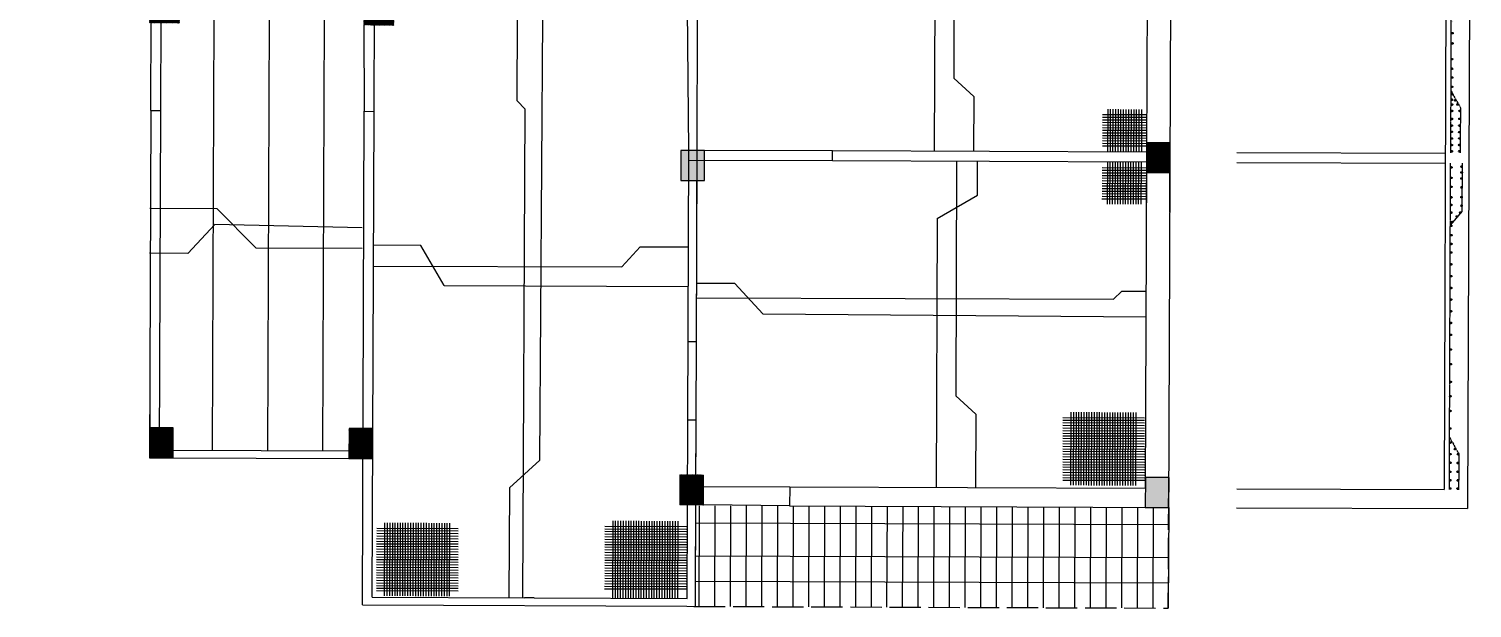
# Model space of a CAD drawing. Header units: feet. Extents: x -818749 to 7402802, y -779513 to 6609444.
# Drawn here: x -816682 to -816129, y -779504 to -779282 of the extents above; entities that cross this region are included whole.
import ezdxf

# ---------------------------------------------------------------- set-up
doc = ezdxf.new("R2010")
doc.units = ezdxf.units.FT
doc.header["$MEASUREMENT"] = 0
doc.linetypes.add('ACAD_ISO02W100', pattern=[15, 12, -3])
doc.linetypes.add('CENTER2', pattern=[1.125, 0.75, -0.125, 0.125, -0.125])
doc.layers.add('GRID', color=7, linetype='CENTER2', plot=False)

msp = doc.modelspace()

# ---------------------------------------------------------------- hatches: boundary and pattern name
at = {"layer": 'GRID', "linetype": 'ByBlock'}
h = msp.add_hatch(dxfattribs=at)
h.set_pattern_fill('ANSI31', color=1, angle=-0.2106085)
h.set_pattern_definition([(44.7893915, (-821153.83319, -783334.82262), (-0.0880628523, 0.0887126487), [])])
h.paths.add_polyline_path([(-816424.66331, -778978.67273), (-816433.66752, -778978.62845), (-816433.70036, -778987.56463), (-816433.70975, -778990.11796), (-816424.70985, -778990.16221), (-816424.70043, -778987.59771)])
h.paths.add_polyline_path([(-816243.34878, -778979.32066), (-816252.37298, -778979.27629), (-816252.4059, -778988.23103), (-816252.38159, -778988.23112), (-816252.39091, -778990.76592), (-816243.39101, -778990.81017)])
h.paths.add_polyline_path([(-816243.73078, -779080.47755), (-816252.72051, -779080.43335), (-816252.73447, -779084.23047), (-816252.76274, -779091.92286), (-816243.77302, -779091.96706)])
h.paths.add_polyline_path([(-816417.41437, -779080.70631), (-816428.91587, -779080.66301), (-816428.92563, -779083.56667), (-816420.10505, -779083.61525), (-816417.42408, -779083.6251)])
h.paths.add_polyline_path([(-816417.4241, -779083.63001), (-816420.10505, -779083.61525), (-816428.89328, -779083.58294), (-816428.90733, -779087.40682), (-816420.11916, -779087.45522), (-816417.43687, -779087.46508)])
h.paths.add_polyline_path([(-816417.43688, -779087.47), (-816420.11916, -779087.45522), (-816428.93859, -779087.4228), (-816428.94611, -779089.66078), (-816417.44432, -779089.7047)])
h.paths.add_polyline_path([(-816672.55512, -779034.66645), (-816681.55501, -779034.6222), (-816681.59725, -779046.11171), (-816672.59735, -779046.15596)])
h.paths.add_polyline_path([(-816673.1617, -779199.68585), (-816673.15061, -779196.66979), (-816682.1224, -779196.62568), (-816682.16463, -779208.11519), (-816673.19285, -779208.1593)])
h.paths.add_polyline_path([(-816624.36088, -779270.96867), (-816635.72972, -779270.95317), (-816635.79038, -779273.66372), (-816635.28685, -779273.66557), (-816635.28679, -779273.64946), (-816626.49635, -779273.69788), (-816624.3857, -779273.70564)])
h.paths.add_polyline_path([(-816624.38574, -779273.7095), (-816626.49635, -779273.69788), (-816635.79038, -779273.66372), (-816635.87632, -779277.50343), (-816624.42053, -779277.54554)])
h.paths.add_polyline_path([(-816624.42057, -779277.54936), (-816626.51047, -779277.53785), (-816635.87632, -779277.50343), (-816635.93011, -779279.90643), (-816624.44234, -779279.95013)])
h.paths.add_polyline_path([(-816542.21697, -779274.00768), (-816553.66973, -779273.96558), (-816553.68379, -779277.78945), (-816544.89335, -779277.83786), (-816542.24515, -779277.8476)])
h.paths.add_polyline_path([(-816417.5685, -779192.20446), (-816425.45242, -779192.17487), (-816425.46437, -779195.42723), (-816420.51388, -779195.4545), (-816417.58058, -779195.46528)])
h.paths.add_polyline_path([(-816417.5806, -779195.47066), (-816420.51388, -779195.4545), (-816425.4644, -779195.4363), (-816425.46437, -779195.42723), (-816429.30432, -779195.40608), (-816429.31849, -779199.26216), (-816425.47855, -779199.28331), (-816425.47852, -779199.27628), (-816417.5948, -779199.30526)])
h.paths.add_polyline_path([(-816417.59488, -779199.32674), (-816425.47855, -779199.28331), (-816425.48918, -779202.1753), (-816417.60554, -779202.2042)])
h.paths.add_polyline_path([(-816425.47855, -779199.28331), (-816429.31849, -779199.26216), (-816429.32915, -779202.16122), (-816425.48918, -779202.1753)])
h.paths.add_polyline_path([(-816425.45242, -779192.17487), (-816429.29219, -779192.16046), (-816429.3044, -779195.40608), (-816425.46437, -779195.42723)])
h.paths.add_polyline_path([(-816244.14479, -779195.87369), (-816244.13417, -779192.98617), (-816253.13407, -779192.94192), (-816253.14557, -779196.06972), (-816253.17631, -779204.43143), (-816244.17641, -779204.47568)])
h.paths.add_polyline_path([(-816244.63606, -779329.52354), (-816244.62262, -779325.86817), (-816253.57874, -779325.82414), (-816253.62097, -779337.31365), (-816244.66486, -779337.35768)])
h.paths.add_polyline_path([(-816426.41197, -779453.21861), (-816429.51868, -779453.191), (-816429.56094, -779464.68799), (-816426.45418, -779464.70326), (-816426.43959, -779460.73185)])
h.paths.add_polyline_path([(-816429.51868, -779453.191), (-816432.56813, -779453.16389), (-816432.55527, -779464.67327), (-816429.56094, -779464.68799)])
h.paths.add_polyline_path([(-816423.43847, -779453.24504), (-816426.41197, -779453.21861), (-816426.43959, -779460.73185), (-816426.45418, -779464.70326), (-816423.48064, -779464.71788)])
h.paths.add_polyline_path([(-816550.31465, -779435.47053), (-816554.01655, -779435.45233), (-816554.05799, -779446.94184), (-816550.35688, -779446.96004)])
h.paths.add_polyline_path([(-816554.01655, -779435.45233), (-816559.38927, -779435.42591), (-816559.42059, -779443.94657), (-816554.04726, -779443.96635)])
h.paths.add_polyline_path([(-816554.04726, -779443.96635), (-816559.42059, -779443.94657), (-816559.4315, -779446.91542), (-816554.05799, -779446.94184)])
h.paths.add_polyline_path([(-816626.81288, -779435.18477), (-816632.02831, -779435.15913), (-816632.0597, -779443.67909), (-816626.84418, -779443.6983)], flags=17)
h.paths.add_polyline_path([(-816626.84418, -779443.6983), (-816632.0597, -779443.67909), (-816632.02831, -779435.15913), (-816635.86799, -779435.14025), (-816635.91032, -779446.62976), (-816626.85512, -779446.67428)])
h.paths.add_polyline_path([(-816542.24519, -779277.85245), (-816544.89335, -779277.83786), (-816549.60807, -779277.82053), (-816553.44805, -779277.80642), (-816553.70365, -779277.80548), (-816553.71431, -779280.70392), (-816542.267, -779280.82286)])
at = {"layer": 'GRID', "linetype": 'Continuous', "true_color": 0xf1eb1f}
h = msp.add_hatch(color=2, dxfattribs=at)
h.dxf.hatch_style = 1
edge = h.paths.add_edge_path()
edge.add_arc((-816136.5076, -779311.25028), 0.30354, -90, 270)
edge = h.paths.add_edge_path()
edge.add_line((-816131.58557, -779089.44459), (-816131.58508, -779089.29353))
edge.add_arc((-816131.87932, -779089.36811), 0.30354, 14.2230046, 90)
edge.add_arc((-816131.87932, -779089.36811), 0.30354, 90, 270)
edge.add_arc((-816131.87932, -779089.36811), 0.30354, 270, 345.4064252)
edge = h.paths.add_edge_path()
edge.add_arc((-816131.88881, -779091.95112), 0.30354, -90, -13.7004154)
edge.add_line((-816131.59391, -779092.02301), (-816131.59345, -779091.88114))
edge.add_arc((-816131.88881, -779091.95112), 0.30354, 13.3298452, 90)
edge.add_arc((-816131.88881, -779091.95112), 0.30354, 90, 270)
edge = h.paths.add_edge_path()
edge.add_arc((-816131.89801, -779094.452), 0.30354, -90, -12.7766262)
edge.add_line((-816131.60198, -779094.51913), (-816131.60155, -779094.38679))
edge.add_arc((-816131.89801, -779094.452), 0.30354, 12.406056, 90)
edge.add_arc((-816131.89801, -779094.452), 0.30354, 90, 270)
edge = h.paths.add_edge_path()
edge.add_arc((-816131.90683, -779096.85197), 0.30354, 11.4519777, 90)
edge.add_arc((-816131.90683, -779096.85197), 0.30354, 90, 270)
edge.add_arc((-816131.90683, -779096.85197), 0.30354, -90, -11.822548)
edge.add_line((-816131.60973, -779096.91416), (-816131.60933, -779096.79171))
edge = h.paths.add_edge_path()
edge.add_arc((-816131.91662, -779099.5153), 0.30354, 90, 270)
edge.add_arc((-816131.91662, -779099.5153), 0.30354, -90, -10.6640811)
edge.add_line((-816131.61832, -779099.57147), (-816131.61796, -779099.46106))
edge.add_arc((-816131.91662, -779099.5153), 0.30354, 10.2935109, 90)
edge = h.paths.add_edge_path()
edge.add_arc((-816131.9255, -779101.93268), 0.30354, -90, -9.4900872)
edge.add_line((-816131.62612, -779101.98272), (-816131.6258, -779101.88457))
edge.add_arc((-816131.9255, -779101.93268), 0.30354, 9.119517, 90)
edge.add_arc((-816131.9255, -779101.93268), 0.30354, 90, 270)
edge = h.paths.add_edge_path()
edge.add_arc((-816131.93469, -779104.43253), 0.30354, -90, -8.0966629)
edge.add_line((-816131.63418, -779104.47528), (-816131.63391, -779104.39172))
edge.add_arc((-816131.93469, -779104.43253), 0.30354, 7.7260927, 90)
edge.add_arc((-816131.93469, -779104.43253), 0.30354, 90, 270)
edge = h.paths.add_edge_path()
edge.add_arc((-816133.24399, -779106.40371), 0.30354, -90, 270)
edge = h.paths.add_edge_path()
edge.add_arc((-816134.62768, -779108.03259), 0.30354, -90, 270)
edge = h.paths.add_edge_path()
edge.add_arc((-816135.76582, -779110.61627), 0.30354, -90, 270)
edge = h.paths.add_edge_path()
edge.add_arc((-816135.75938, -779107.21997), 0.30354, -90, 270)
edge = h.paths.add_edge_path()
edge.add_arc((-816135.69106, -779102.15919), 0.30354, -90, 270)
edge = h.paths.add_edge_path()
edge.add_arc((-816135.67044, -779099.4108), 0.30354, -90, 270)
edge = h.paths.add_edge_path()
edge.add_arc((-816135.62876, -779096.99244), 0.30354, -90, 270)
edge = h.paths.add_edge_path()
edge.add_arc((-816135.67044, -779094.45157), 0.30354, -90, 270)
edge = h.paths.add_edge_path()
edge.add_arc((-816135.69106, -779091.86875), 0.30354, -90, 270)
edge = h.paths.add_edge_path()
edge.add_arc((-816135.64938, -779089.49233), 0.30354, -90, 270)
edge = h.paths.add_edge_path()
edge.add_arc((-816135.72801, -779114.81722), 0.30354, -90, 270)
edge = h.paths.add_edge_path()
edge.add_arc((-816135.8423, -779122.19923), 0.30354, -90, 90)
edge.add_arc((-816135.8423, -779122.19923), 0.30354, 90, 158.1838408)
edge.add_line((-816136.1241, -779122.08642), (-816136.12492, -779122.30996))
edge.add_arc((-816135.8423, -779122.19923), 0.30354, 201.3949422, 270)
edge = h.paths.add_edge_path()
edge.add_arc((-816135.74906, -779127.26112), 0.30354, -90, 270)
edge = h.paths.add_edge_path()
edge.add_arc((-816135.80879, -779132.28327), 0.30354, -90, 270)
edge = h.paths.add_edge_path()
edge.add_arc((-816135.77914, -779137.18731), 0.30354, -90, 270)
edge = h.paths.add_edge_path()
edge.add_arc((-816135.88011, -779142.27017), 0.30354, -90, 270)
edge = h.paths.add_edge_path()
edge.add_arc((-816135.86207, -779147.26583), 0.30354, -90, 270)
edge = h.paths.add_edge_path()
edge.add_arc((-816135.9162, -779152.20631), 0.30354, -90, 270)
edge = h.paths.add_edge_path()
edge.add_arc((-816135.86464, -779157.22294), 0.30354, -90, 270)
edge = h.paths.add_edge_path()
edge.add_arc((-816135.95444, -779162.20646), 0.30354, -90, 270)
edge = h.paths.add_edge_path()
edge.add_arc((-816135.91835, -779167.27828), 0.30354, -90, 270)
edge = h.paths.add_edge_path()
edge.add_arc((-816135.88269, -779171.86665), 0.30354, -90, 270)
edge = h.paths.add_edge_path()
edge.add_arc((-816135.90328, -779176.95501), 0.30354, -90, 270)
edge = h.paths.add_edge_path()
edge.add_arc((-816135.96257, -779179.98706), 0.30354, -90, 270)
edge = h.paths.add_edge_path()
edge.add_arc((-816134.39301, -779182.252), 0.30354, -90, 270)
edge = h.paths.add_edge_path()
edge.add_arc((-816136.00296, -779182.18025), 0.30354, -90, 270)
edge = h.paths.add_edge_path()
edge.add_arc((-816136.00296, -779184.45512), 0.30354, -90, 270)
edge = h.paths.add_edge_path()
edge.add_arc((-816132.80111, -779184.45843), 0.30354, -90, 270)
edge = h.paths.add_edge_path()
edge.add_arc((-816132.28638, -779186.89556), 0.30354, -90, 270)
edge = h.paths.add_edge_path()
edge.add_arc((-816136.01327, -779186.88231), 0.30354, -90, 270)
edge = h.paths.add_edge_path()
edge.add_arc((-816132.28423, -779189.4563), 0.30354, -90, 270)
edge = h.paths.add_edge_path()
edge.add_arc((-816136.0339, -779189.44306), 0.30354, -90, 270)
edge = h.paths.add_edge_path()
edge.add_arc((-816132.30356, -779195.44204), 0.33399, -90, 270)
edge = h.paths.add_edge_path()
edge.add_arc((-816132.30356, -779191.90888), 0.30354, -90, 270)
edge = h.paths.add_edge_path()
edge.add_arc((-816136.02359, -779191.93206), 0.30354, -90, 270)
edge = h.paths.add_edge_path()
edge.add_arc((-816136.1035, -779195.72682), 0.30354, 90, 163.45363)
edge.add_line((-816136.39447, -779195.64037), (-816136.3951, -779195.81112))
edge.add_arc((-816136.1035, -779195.72682), 0.30354, 196.125153, 270)
edge.add_arc((-816136.1035, -779195.72682), 0.30354, -90, 90)
h = msp.add_hatch(color=2, dxfattribs=at)
h.dxf.hatch_style = 1
h.paths.add_polyline_path([(-816136.51267, -779304.72314, 1), (-816136.51267, -779304.11606, 1)])
h.paths.add_polyline_path([(-816136.52892, -779306.9613, 1), (-816136.52892, -779307.56838, 1)])
h.paths.add_polyline_path([(-816135.26532, -779309.90323, 1), (-816135.26532, -779309.29615, 1)])
h.paths.add_polyline_path([(-816136.54313, -779309.08864, 1), (-816136.54313, -779309.69572, 1)])
h.paths.add_polyline_path([(-816134.42747, -779310.88558, 1), (-816134.42747, -779311.49266, 1)])
h.paths.add_polyline_path([(-816133.56729, -779313.35471, 1), (-816133.56729, -779313.96179, 1)])
h.paths.add_polyline_path([(-816133.61928, -779316.39891, 1), (-816133.61928, -779317.00599, 1)])
h.paths.add_polyline_path([(-816133.62572, -779319.00491, 1), (-816133.62572, -779319.61199, 1)])
h.paths.add_polyline_path([(-816133.64721, -779321.49943, 1), (-816133.64721, -779322.10651, 1)])
h.paths.add_polyline_path([(-816133.64721, -779324.54805, 1), (-816133.64721, -779323.94096, 1)])
h.paths.add_polyline_path([(-816133.66869, -779326.42445, 1), (-816133.66869, -779327.03153, 1)])
h.paths.add_polyline_path([(-816133.68244, -779329.43443, 1), (-816133.68244, -779328.82735, 1)])
h.paths.add_polyline_path([(-816136.60033, -779328.87251, 1), (-816136.60033, -779329.47959, 1)])
h.paths.add_polyline_path([(-816136.5999, -779327.07448, 1), (-816136.5999, -779326.46739, 1)])
h.paths.add_polyline_path([(-816136.58744, -779324.55898, 1), (-816136.58744, -779323.9519, 1)])
h.paths.add_polyline_path([(-816136.59259, -779321.97948, 1), (-816136.59259, -779321.37239, 1)])
h.paths.add_polyline_path([(-816136.58529, -779319.58319, 1), (-816136.58529, -779318.97611, 1)])
h.paths.add_polyline_path([(-816136.54275, -779317.0368, 1), (-816136.54275, -779316.42971, 1)])
h.paths.add_polyline_path([(-816136.51396, -779313.98267, 1), (-816136.51396, -779313.37558, 1)])
h.paths.add_polyline_path([(-816136.45755, -779300.55769, 1), (-816136.45755, -779301.16477, 1)])
h.paths.add_polyline_path([(-816136.48333, -779297.79717, 1), (-816136.48333, -779297.19009, 1)])
h.paths.add_polyline_path([(-816136.50911, -779294.10573, 1), (-816136.50911, -779293.52602, 1)])
h.paths.add_polyline_path([(-816136.32508, -779288.10056, 1), (-816136.32508, -779287.49348, 1)])
h.paths.add_polyline_path([(-816136.32508, -779283.56295, 1), (-816136.32508, -779284.17004, 1)])
h.paths.add_polyline_path([(-816136.32508, -779279.68873, 1), (-816136.32508, -779279.08165, 1)])
h.paths.add_polyline_path([(-816136.32508, -779272.97229, 1), (-816136.32508, -779272.36521, 1)])
h.paths.add_polyline_path([(-816136.32508, -779266.83754, 1), (-816136.32508, -779266.23046, 1)])
h.paths.add_polyline_path([(-816132.17759, -779201.37028, 0.385075563), (-816131.87558, -779201.09719), (-816131.87531, -779201.03905, 0.38771065), (-816132.17759, -779200.76319, 1)])
h.paths.add_polyline_path([(-816136.14316, -779200.76319, 1), (-816136.14316, -779201.37028, 1)])
h.paths.add_polyline_path([(-816136.13597, -779203.49872, 1), (-816136.13597, -779204.1058, 1)])
h.paths.add_polyline_path([(-816132.19168, -779204.13957, 1), (-816132.19168, -779203.53248, 1)])
h.paths.add_polyline_path([(-816132.20557, -779207.16794, 1), (-816132.20557, -779206.56086, 1)])
h.paths.add_polyline_path([(-816132.21729, -779209.72421, 1), (-816132.21729, -779209.11713, 1)])
h.paths.add_polyline_path([(-816132.24033, -779214.74978, 1), (-816132.24033, -779214.14269, 1)])
h.paths.add_polyline_path([(-816132.22928, -779211.73217, 1), (-816132.22928, -779212.33925, 1)])
h.paths.add_polyline_path([(-816136.14729, -779206.57939, 1), (-816136.14729, -779207.18647, 1)])
h.paths.add_polyline_path([(-816136.14316, -779209.03625, 1), (-816136.14316, -779209.64334, 1)])
h.paths.add_polyline_path([(-816136.14316, -779212.07604, 1), (-816136.14316, -779211.46896, 1)])
h.paths.add_polyline_path([(-816136.14316, -779214.69308, 1), (-816136.14316, -779214.086, 1)])
h.paths.add_polyline_path([(-816136.14316, -779216.65778, 1), (-816136.14316, -779217.26486, 1)])
h.paths.add_polyline_path([(-816136.14316, -779220.71193, 1), (-816136.14316, -779221.31901, 1)])
h.paths.add_polyline_path([(-816136.17296, -779224.18411, 1), (-816136.17296, -779224.79119, 1)])
h.paths.add_polyline_path([(-816136.30167, -779227.35633, 1), (-816136.30167, -779227.8642, 1)])
h.paths.add_polyline_path([(-816134.98379, -779226.49089, 0.202837084), (-816134.76594, -779226.39872), (-816134.73997, -779226.36815, 0.61615812), (-816134.98379, -779225.88381, 1)])
h.paths.add_polyline_path([(-816133.42127, -779224.69009, 0.189432743), (-816133.261, -779224.62711), (-816133.22519, -779224.58495, 0.598489631), (-816133.42127, -779224.21928, 1)])
h.paths.add_polyline_path([(-816132.27907, -779222.59076, 1), (-816132.27907, -779223.19784, 1)])
h.paths.add_polyline_path([(-816132.2699, -779221.19766, 1), (-816132.2699, -779220.59058, 1)])
h.paths.add_polyline_path([(-816132.25165, -779217.21685, 1), (-816132.25165, -779216.60977, 1)])
h.paths.add_polyline_path([(-816136.30404, -779228.78623, 1), (-816136.30404, -779229.2999, 1)])
h.paths.add_polyline_path([(-816136.29173, -779234.09657, 0.324359462), (-816136.58022, -779234.30573), (-816136.58091, -779234.49237, 0.326391946), (-816136.29173, -779234.70365, 1)])
h.paths.add_polyline_path([(-816136.30858, -779240.38239, 0.345477687), (-816136.60341, -779240.61371), (-816136.60393, -779240.75598, 0.347536265), (-816136.30858, -779240.98947, 1)])
h.paths.add_polyline_path([(-816136.30858, -779246.2975, 1), (-816136.30858, -779245.69041, 1)])
h.paths.add_polyline_path([(-816136.3236, -779249.76062, 1), (-816136.3236, -779249.15354, 1)])
h.paths.add_polyline_path([(-816136.34279, -779252.99694, 1), (-816136.34279, -779253.60402, 1)])
h.paths.add_polyline_path([(-816136.32508, -779259.6829, 1), (-816136.32508, -779260.28998, 1)])
at = {"layer": 'GRID', "linetype": 'ByBlock'}
h = msp.add_hatch(color=1, dxfattribs=at)
h.dxf.hatch_style = 1
h.paths.add_polyline_path([(-816245.09439, -779454.20986), (-816254.06885, -779454.16574), (-816254.11094, -779465.61693), (-816245.13644, -779465.64992), (-816245.11008, -779458.47813)])
h.paths.add_polyline_path([(-816425.95476, -779328.83699), (-816429.06152, -779328.82172), (-816429.10375, -779340.31123), (-816425.997, -779340.3265)])
h.paths.add_polyline_path([(-816429.06152, -779328.82172), (-816432.11379, -779328.80671), (-816432.15603, -779340.29622), (-816429.10375, -779340.31123)])
h = msp.add_hatch(color=1, dxfattribs=at)
h.dxf.hatch_style = 1
h.paths.add_polyline_path([(-816423.05317, -779332.6588), (-816425.96877, -779332.64808), (-816425.997, -779340.3265), (-816423.0814, -779340.34084)])
h.paths.add_polyline_path([(-816423.03917, -779328.85133), (-816425.95476, -779328.83699), (-816425.96877, -779332.64808), (-816423.05317, -779332.6588)])
at = {"layer": 'GRID', "linetype": 'Continuous', "true_color": 0xf1eb1f}
h = msp.add_hatch(color=2, dxfattribs=at)
h.dxf.hatch_style = 1
h.paths.add_polyline_path([(-816134.33927, -779458.74694, 1), (-816134.33927, -779458.13986, 1)])
h.paths.add_polyline_path([(-816137.18743, -779458.1106, 1), (-816137.18743, -779458.71768, 1)])
h.paths.add_polyline_path([(-816137.17579, -779455.55109, 1), (-816137.17579, -779454.94401, 1)])
h.paths.add_polyline_path([(-816134.27715, -779454.98232, 1), (-816134.27715, -779455.5894, 1)])
h.paths.add_polyline_path([(-816134.31321, -779451.6879, 1), (-816134.31321, -779452.29498, 1)])
h.paths.add_polyline_path([(-816134.27107, -779448.3356, 1), (-816134.27107, -779448.94269, 1)])
h.paths.add_polyline_path([(-816134.21893, -779444.96633, 1), (-816134.21893, -779445.57341, 1)])
h.paths.add_polyline_path([(-816137.139, -779444.9368, 1), (-816137.139, -779445.54388, 1)])
h.paths.add_polyline_path([(-816137.15117, -779448.24842, 1), (-816137.15117, -779448.8555, 1)])
h.paths.add_polyline_path([(-816137.16397, -779451.72919, 1), (-816137.16397, -779452.33627, 1)])
h.paths.add_polyline_path([(-816137.12274, -779440.51315, 1), (-816137.12274, -779441.12023, 1)])
h.paths.add_polyline_path([(-816135.2921, -779443.60069, 1), (-816135.2921, -779442.99361, 1)])
h.paths.add_polyline_path([(-816132.80112, -779334.74112, 1), (-816132.80112, -779335.34821, 1)])
h.paths.add_polyline_path([(-816132.80928, -779336.95916, 1), (-816132.80928, -779337.56624, 1)])
h.paths.add_polyline_path([(-816132.81777, -779339.87753, 1), (-816132.81777, -779339.27045, 1)])
h.paths.add_polyline_path([(-816132.8303, -779343.28596, 1), (-816132.8303, -779342.67888, 1)])
h.paths.add_polyline_path([(-816132.84407, -779346.42418, 1), (-816132.84407, -779347.03126, 1)])
h.paths.add_polyline_path([(-816132.85607, -779349.69006, 1), (-816132.85607, -779350.29714, 1)])
h.paths.add_polyline_path([(-816133.15892, -779352.92064), (-816133.01912, -779352.75606, 0.517857482), (-816133.30523, -779352.35115, 1), (-816133.30523, -779352.95823, 0.126404376)])
h.paths.add_polyline_path([(-816134.6035, -779353.82508, 1), (-816134.6035, -779354.43216, 1)])
h.paths.add_polyline_path([(-816136.43677, -779355.96442, 1), (-816136.43677, -779356.5715, 1)])
h.paths.add_polyline_path([(-816136.78583, -779357.42458, 1), (-816136.78583, -779358.03166, 1)])
h.paths.add_polyline_path([(-816136.79865, -779352.34611, 1), (-816136.79865, -779352.95319, 1)])
h.paths.add_polyline_path([(-816136.78782, -779350.00468, 1), (-816136.78782, -779349.39759, 1)])
h.paths.add_polyline_path([(-816136.77712, -779347.09375, 1), (-816136.77712, -779346.48667, 1)])
h.paths.add_polyline_path([(-816136.7623, -779342.45556, 1), (-816136.7623, -779343.06264, 1)])
h.paths.add_polyline_path([(-816136.74968, -779339.02196, 1), (-816136.74968, -779339.62904, 1)])
h.paths.add_polyline_path([(-816136.735, -779335.63552, 1), (-816136.735, -779335.02843, 1)])
h.paths.add_polyline_path([(-816136.73164, -779360.99618, 1), (-816136.73164, -779361.60326, 1)])
h.paths.add_polyline_path([(-816136.76345, -779364.35277, 1), (-816136.76345, -779364.95985, 1)])
h.paths.add_polyline_path([(-816136.81812, -779367.62204, 1), (-816136.81812, -779368.22912, 1)])
h.paths.add_polyline_path([(-816136.81824, -779372.161, 1), (-816136.81824, -779372.76808, 1)])
h.paths.add_polyline_path([(-816136.83498, -779376.71656, 1), (-816136.83498, -779377.32364, 1)])
h.paths.add_polyline_path([(-816136.86817, -779381.23944, 1), (-816136.86817, -779381.84652, 1)])
h.paths.add_polyline_path([(-816136.88449, -779385.67976, 1), (-816136.88449, -779386.28684, 1)])
h.paths.add_polyline_path([(-816136.90536, -779390.15552, 1), (-816136.90536, -779390.76261, 1)])
h.paths.add_polyline_path([(-816137.16665, -779435.10268, 0.230671515), (-816137.40571, -779435.21916), (-816137.40708, -779435.59151, 0.232608038), (-816137.16665, -779435.70976, 1)])
h.paths.add_polyline_path([(-816137.15321, -779428.973, 1), (-816137.15321, -779428.36592, 0.215287992), (-816137.38089, -779428.46872), (-816137.38236, -779428.86852, 0.217211846)])
h.paths.add_polyline_path([(-816137.13256, -779423.35505, 1), (-816137.13256, -779422.74797, 0.215287992), (-816137.36024, -779422.85077), (-816137.36171, -779423.25057, 0.217211846)])
h.paths.add_polyline_path([(-816137.00771, -779417.24706, 1), (-816137.00771, -779417.85415, 1)])
h.paths.add_polyline_path([(-816136.92182, -779395.23945, 1), (-816136.92182, -779394.63237, 1)])
h.paths.add_polyline_path([(-816136.93865, -779399.21027, 1), (-816136.93865, -779399.81735, 1)])
h.paths.add_polyline_path([(-816136.976, -779405.43489, 1), (-816136.976, -779404.82781, 1)])
h.paths.add_polyline_path([(-816136.97088, -779410.45897, 1), (-816136.97088, -779411.06605, 1)])
at = {"layer": 'GRID', "linetype": 'CENTER2', "true_color": 0xf8d731}
h = msp.add_hatch(dxfattribs=at)
h.set_pattern_fill('ACAD_ISO02W100', color=40, angle=-90.2106085)
h.set_pattern_definition([(269.78939, (-809460.8033, -781067.9164), (4.9999662, -0.018379), [12, -3])])
h.paths.add_polyline_path([(-816134.3121, -779451.6879, 1), (-816134.31433, -779452.29498, 1)])
h.paths.add_polyline_path([(-816134.27219, -779448.94268, 1), (-816134.26996, -779448.33561, 1)])
h.paths.add_polyline_path([(-816134.34039, -779458.74694, 1), (-816134.33816, -779458.13986, 1)])
h.paths.add_polyline_path([(-816134.27826, -779455.5894, 1), (-816134.27603, -779454.98232, 1)])
h.paths.add_polyline_path([(-816134.21782, -779444.96633, 1), (-816134.22005, -779445.57341, 1)])
h.paths.add_polyline_path([(-816135.29321, -779443.60069, 1), (-816135.29098, -779442.99361, 1)])
h.paths.add_polyline_path([(-816137.49589, -779439.09867, 1), (-816137.49812, -779439.70574, 1)])
h.paths.add_polyline_path([(-816137.82527, -779435.08792, 1), (-816137.8275, -779435.695, 1)])
h.paths.add_polyline_path([(-816137.81406, -779428.95824, 1), (-816137.81183, -779428.35116, 1)])
h.paths.add_polyline_path([(-816137.79118, -779422.73321, 1), (-816137.79341, -779423.34029, 1)])
h.paths.add_polyline_path([(-816137.66856, -779417.83939, 1), (-816137.66633, -779417.23231, 1)])
h.paths.add_polyline_path([(-816137.6295, -779410.44422, 1), (-816137.63173, -779411.0513, 1)])
h.paths.add_polyline_path([(-816137.63462, -779404.81305, 1), (-816137.63685, -779405.42013, 1)])
h.paths.add_polyline_path([(-816137.5995, -779399.80259, 1), (-816137.59726, -779399.19552, 1)])
h.paths.add_polyline_path([(-816137.58267, -779395.22469, 1), (-816137.58044, -779394.61761, 1)])
h.paths.add_polyline_path([(-816137.56621, -779390.74785, 1), (-816137.56398, -779390.14077, 1)])
h.paths.add_polyline_path([(-816137.54534, -779386.27208, 1), (-816137.54311, -779385.66501, 1)])
h.paths.add_polyline_path([(-816137.52902, -779381.83176, 1), (-816137.52679, -779381.22469, 1)])
h.paths.add_polyline_path([(-816137.49583, -779377.30888, 1), (-816137.4936, -779376.70181, 1)])
h.paths.add_polyline_path([(-816137.47685, -779372.14624, 1), (-816137.47909, -779372.75332, 1)])
h.paths.add_polyline_path([(-816137.47897, -779368.21436, 1), (-816137.47673, -779367.60728, 1)])
h.paths.add_polyline_path([(-816137.4243, -779364.94509, 1), (-816137.42206, -779364.33801, 1)])
h.paths.add_polyline_path([(-816137.39249, -779361.58851, 1), (-816137.39026, -779360.98143, 1)])
h.paths.add_polyline_path([(-816137.37956, -779358.06909, 1), (-816137.37733, -779357.46201, 1)])
h.paths.add_polyline_path([(-816136.43788, -779356.5715, 1), (-816136.43565, -779355.96442, 1)])
h.paths.add_polyline_path([(-816133.30634, -779352.95822, 0.12733812), (-816133.15892, -779352.92064), (-816133.01912, -779352.75606, 0.516692642), (-816133.30411, -779352.35115, 1)])
h.paths.add_polyline_path([(-816134.60462, -779354.43216, 1), (-816134.60239, -779353.82508, 1)])

# ---------------------------------------------------------------- linework, layer by layer
for p, q in [((-816243.34857, -778979.26427), (-816245.14623, -779468.31366)), ((-816243.34857, -778979.26427), (-816245.14623, -779468.31366)), ((-816253.15968, -779199.90969), (-816253.63582, -779329.44152)), ((-816253.15968, -779199.90969), (-816253.63582, -779329.44152)), ((-816635.42012, -779313.50465), (-816631.58015, -779313.5188)), ((-816635.42012, -779313.50465), (-816631.58015, -779313.5188)), ((-816632.0597, -779443.67893), (-816631.58015, -779313.5188)), ((-816632.0597, -779443.67893), (-816631.58015, -779313.5188)), ((-816554.26021, -779503.01797), (-816553.5779, -779313.8148)), ((-816554.26021, -779503.01797), (-816553.5779, -779313.8148)), ((-816553.5779, -779313.8148), (-816549.75673, -779313.82858)), ((-816550.52576, -779500.09698), (-816549.75673, -779313.82858)), ((-816550.52576, -779500.09698), (-816549.75673, -779313.82858)), ((-816429.31677, -779398.26351), (-816429.06142, -779328.79669)), ((-816425.95466, -779328.80811), (-816429.06142, -779328.79669)), ((-816426.22412, -779402.11491), (-816425.95466, -779328.80811)), ((-816374.0014, -779332.8391), (-816373.98729, -779328.99913)), ((-816253.63582, -779329.44152), (-816373.98729, -779328.99913)), ((-816426.22412, -779402.11491), (-816425.96564, -779331.79638)), ((-816253.64994, -779333.28149), (-816374.0014, -779332.8391)), ((-816253.64994, -779333.28149), (-816374.0014, -779332.8391)), ((-816374.0014, -779332.8391), (-816374.0014, -779332.8391)), ((-816253.64994, -779333.28149), (-816254.10996, -779458.42895)), ((-816253.64994, -779333.28149), (-816254.10996, -779458.42895)), ((-816429.33089, -779402.10349), (-816426.22412, -779402.11491)), ((-816429.69293, -779500.5959), (-816429.44116, -779432.10329)), ((-816429.44116, -779432.10329), (-816426.33439, -779432.11471)), ((-816426.43959, -779460.73185), (-816426.33439, -779432.11471)), ((-816426.42879, -779457.79553), (-816426.33439, -779432.11471)), ((-816632.0597, -779443.67909), (-816554.04726, -779443.96635)), ((-816632.0597, -779443.67909), (-816554.04726, -779443.96635)), ((-816550.29543, -779443.98017), (-816550.21885, -779443.98045)), ((-816550.29543, -779443.98017), (-816550.21885, -779443.98045)), ((-816635.92974, -779446.62966), (-816554.05803, -779446.95463)), ((-816635.92974, -779446.62966), (-816554.05806, -779446.96093)), ((-816550.30642, -779446.96844), (-816550.22983, -779446.96873)), ((-816550.30642, -779446.96844), (-816550.22983, -779446.96873)), ((-816426.59719, -779503.60695), (-816426.43959, -779460.73185)), ((-816426.59719, -779503.60695), (-816426.43959, -779460.73185)), ((-816254.10996, -779458.42895), (-816390.42904, -779457.92786)), ((-816550.52576, -779500.09698), (-816492.07753, -779500.3375)), ((-816550.52576, -779500.09698), (-816492.07753, -779500.3375)), ((-816520.52602, -779500.22083), (-816520.52602, -779500.22043)), ((-816492.07753, -779500.33834), (-816492.07753, -779500.3375)), ((-816492.07753, -779500.33834), (-816492.07753, -779500.3375)), ((-816488.44097, -779500.35335), (-816488.44096, -779500.35246)), ((-816488.44097, -779500.35335), (-816488.44096, -779500.35246)), ((-816488.44096, -779500.35246), (-816429.69293, -779500.59422)), ((-816488.44096, -779500.35246), (-816429.69293, -779500.59422)), ((-816554.26021, -779503.01797), (-816429.9191, -779503.53132)), ((-816554.26021, -779503.01797), (-816429.9191, -779503.53132))]:
    msp.add_line(p, q)
at = {"linetype": 'ByBlock'}
for p, q in [((-816635.41985, -779313.50465), (-816635.91041, -779446.65323)), ((-816432.11379, -779328.80671), (-816432.15603, -779340.29622)), ((-816423.03917, -779328.85133), (-816432.11379, -779328.80671)), ((-816425.95466, -779328.80811), (-816429.06142, -779328.79669)), ((-816426.03912, -779351.78713), (-816425.95466, -779328.80811)), ((-816423.0814, -779340.34084), (-816423.03917, -779328.85133)), ((-816253.57874, -779325.82414), (-816253.62097, -779337.31365)), ((-816244.50412, -779325.86875), (-816253.57874, -779325.82414)), ((-816244.54635, -779337.35826), (-816244.50412, -779325.86875)), ((-816253.636, -779329.49046), (-816253.72047, -779352.46948)), ((-816244.72053, -779352.50256), (-816244.63606, -779329.52354)), ((-816635.82594, -779423.67427), (-816635.91041, -779446.65329)), ((-816635.82575, -779423.67427), (-816635.82594, -779423.67427)), ((-816550.30642, -779446.96844), (-816550.22195, -779423.98943)), ((-816635.8875, -779435.14015), (-816635.92974, -779446.62966)), ((-816626.81288, -779435.18477), (-816635.8875, -779435.14015)), ((-816626.85512, -779446.67428), (-816626.81288, -779435.18477)), ((-816559.38927, -779435.42591), (-816559.4315, -779446.91542)), ((-816550.31465, -779435.47053), (-816559.38927, -779435.42591)), ((-816550.35688, -779446.96004), (-816550.31465, -779435.47053)), ((-816635.91041, -779446.65329), (-816626.91047, -779446.68637)), ((-816559.30636, -779446.93531), (-816559.30636, -779446.93536)), ((-816559.30636, -779446.93536), (-816554.05803, -779446.95465)), ((-816432.56813, -779453.16389), (-816432.55527, -779464.67327)), ((-816423.48064, -779464.71788), (-816423.43847, -779453.24504)), ((-816254.06885, -779454.16574), (-816254.11108, -779465.65525)), ((-816244.99422, -779454.21035), (-816254.06885, -779454.16574)), ((-816245.03646, -779465.69986), (-816244.99422, -779454.21035)), ((-816390.42904, -779457.92786), (-816390.45546, -779465.11575)), ((-816262.69095, -779458.3813), (-816262.69101, -779458.3974)), ((-816245.13644, -779465.64992), (-816245.11008, -779458.47813)), ((-816423.48064, -779464.71788), (-816432.55527, -779464.67327)), ((-816390.45546, -779465.11575), (-816245.13644, -779465.64992)), ((-816426.59719, -779503.60695), (-816426.51272, -779480.62793))]:
    msp.add_line(p, q, dxfattribs=at)
at = {"linetype": 'ACAD_ISO02W100'}
for p, q in [((-816550.30397, -779467.13925), (-816550.30397, -779467.13925)), ((-816550.30397, -779467.13925), (-816550.30397, -779467.13925)), ((-816550.30397, -779467.13925), (-816550.30397, -779467.13925)), ((-816550.30397, -779467.13925), (-816550.30397, -779467.13925)), ((-816245.27841, -779504.27345), (-816245.14623, -779468.31366)), ((-816245.27841, -779504.27345), (-816245.14623, -779468.31366)), ((-816427.16638, -779503.60486), (-816245.27841, -779504.27345)), ((-816427.16638, -779503.60486), (-816245.27841, -779504.27345))]:
    msp.add_line(p, q, dxfattribs=at)
at = {"layer": 'GRID', "color": 242, "linetype": 'ByBlock', "true_color": 0xcd2027}
for p, q in [((-816128.76185, -778979.68547), (-816130.54986, -779466.10944)), ((-816138.57297, -779200.33089), (-816139.52324, -779458.85015)), ((-816611.78282, -779443.75376), (-816611.17205, -779277.59423)), ((-816590.48378, -779443.75376), (-816589.873, -779277.59423)), ((-816569.46829, -779443.75376), (-816568.85752, -779277.59423)), ((-816270.50149, -779318.03328), (-816253.55835, -779318.09556)), ((-816270.49779, -779317.03329), (-816253.55465, -779317.09557)), ((-816270.49409, -779316.0333), (-816253.55095, -779316.09558)), ((-816270.49039, -779315.0333), (-816253.54725, -779315.09558)), ((-816268.48549, -779313.04066), (-816268.55134, -779329.04053)), ((-816267.54224, -779313.04413), (-816267.60809, -779329.04399)), ((-816266.54225, -779313.0478), (-816266.60809, -779329.04767)), ((-816265.54226, -779313.05148), (-816265.6081, -779329.05135)), ((-816264.54226, -779313.05516), (-816264.60811, -779329.05502)), ((-816263.53978, -779313.05884), (-816263.59898, -779329.05873)), ((-816263.53978, -779313.05884), (-816263.59898, -779329.05873)), ((-816262.54228, -779313.06251), (-816262.60812, -779329.06237)), ((-816261.54228, -779313.06618), (-816261.60813, -779329.06605)), ((-816260.54229, -779313.06986), (-816260.60813, -779329.06972)), ((-816259.5423, -779313.07353), (-816259.60814, -779329.0734)), ((-816258.5423, -779313.07721), (-816258.60815, -779329.07708)), ((-816257.53982, -779313.0809), (-816257.59903, -779329.08079)), ((-816256.54232, -779313.08456), (-816256.60816, -779329.08443)), ((-816255.53984, -779313.08825), (-816255.59904, -779329.08814)), ((-816270.51999, -779323.03325), (-816253.57685, -779323.09553)), ((-816270.51629, -779322.03326), (-816253.57315, -779322.09554)), ((-816270.51629, -779322.03326), (-816253.57315, -779322.09554)), ((-816270.51259, -779321.03326), (-816253.56945, -779321.09554)), ((-816270.50889, -779320.03327), (-816253.56575, -779320.09555)), ((-816270.50519, -779319.03328), (-816253.56205, -779319.09556)), ((-816270.53479, -779327.03322), (-816253.59165, -779327.0955)), ((-816270.53109, -779326.03323), (-816253.58795, -779326.09551)), ((-816270.52739, -779325.03324), (-816253.58425, -779325.09552)), ((-816270.52369, -779324.03324), (-816253.58055, -779324.09552)), ((-816268.6381, -779333.37418), (-816268.70394, -779349.37405)), ((-816267.69485, -779333.37765), (-816267.76069, -779349.37751)), ((-816266.69486, -779333.38132), (-816266.7607, -779349.38119)), ((-816265.69486, -779333.385), (-816265.7607, -779349.38486)), ((-816264.69487, -779333.38867), (-816264.76071, -779349.38854)), ((-816263.69239, -779333.39236), (-816263.75159, -779349.39225)), ((-816263.69239, -779333.39236), (-816263.75159, -779349.39225)), ((-816262.69488, -779333.39603), (-816262.76073, -779349.39589)), ((-816261.69489, -779333.3997), (-816261.76073, -779349.39957)), ((-816260.6949, -779333.40338), (-816260.76074, -779349.40324)), ((-816259.6949, -779333.40705), (-816259.76075, -779349.40692)), ((-816258.69491, -779333.41073), (-816258.76075, -779349.41059)), ((-816257.69243, -779333.41441), (-816257.75163, -779349.4143)), ((-816256.69492, -779333.41808), (-816256.76077, -779349.41795)), ((-816255.69244, -779333.42177), (-816255.75165, -779349.42166)), ((-816219.00254, -779329.56883), (-816139.0491, -779329.86272)), ((-816218.96582, -779333.40899), (-816139.06322, -779333.7027)), ((-816270.6615, -779340.36679), (-816253.71836, -779340.42907)), ((-816270.6578, -779339.3668), (-816253.71466, -779339.42908)), ((-816270.6541, -779338.3668), (-816253.71096, -779338.42908)), ((-816270.6504, -779337.36681), (-816253.70726, -779337.42909)), ((-816270.6467, -779336.36682), (-816253.70356, -779336.4291)), ((-816270.643, -779335.36682), (-816253.69986, -779335.4291)), ((-816270.68, -779345.36675), (-816253.73686, -779345.42903)), ((-816270.6763, -779344.36676), (-816253.73316, -779344.42904)), ((-816270.6726, -779343.36677), (-816253.72946, -779343.42905)), ((-816270.6689, -779342.36678), (-816253.72576, -779342.42906)), ((-816270.6689, -779342.36678), (-816253.72576, -779342.42906)), ((-816270.6652, -779341.36678), (-816253.72206, -779341.42906)), ((-816270.6874, -779347.36674), (-816253.74426, -779347.42902)), ((-816270.6837, -779346.36675), (-816253.74056, -779346.42903)), ((-816285.6699, -779434.16318), (-816254.36872, -779434.27824)), ((-816285.66623, -779433.16319), (-816254.36504, -779433.27825)), ((-816285.66255, -779432.1632), (-816254.36137, -779432.27825)), ((-816285.65888, -779431.1632), (-816254.35769, -779431.27826)), ((-816282.65155, -779429.17424), (-816282.75447, -779457.17405)), ((-816281.65155, -779429.17792), (-816281.75447, -779457.17773)), ((-816280.65156, -779429.1816), (-816280.75448, -779457.18141)), ((-816279.65157, -779429.18527), (-816279.75449, -779457.18508)), ((-816278.65157, -779429.18895), (-816278.7545, -779457.18876)), ((-816277.65158, -779429.19262), (-816277.7545, -779457.19243)), ((-816276.65159, -779429.1963), (-816276.75451, -779457.19611)), ((-816275.70834, -779429.19977), (-816275.81126, -779457.19958)), ((-816274.70834, -779429.20344), (-816274.81127, -779457.20325)), ((-816273.70835, -779429.20712), (-816273.81127, -779457.20693)), ((-816272.70836, -779429.21079), (-816272.81128, -779457.2106)), ((-816271.70836, -779429.21447), (-816271.81129, -779457.21428)), ((-816271.70836, -779429.21447), (-816271.81129, -779457.21428)), ((-816270.70837, -779429.21814), (-816270.81129, -779457.21796)), ((-816269.70838, -779429.22182), (-816269.8113, -779457.22163)), ((-816268.70838, -779429.2255), (-816268.81131, -779457.22531)), ((-816267.70839, -779429.22917), (-816267.81131, -779457.22898)), ((-816266.7084, -779429.23285), (-816266.81132, -779457.23266)), ((-816265.7084, -779429.23652), (-816265.81133, -779457.23633)), ((-816264.70841, -779429.2402), (-816264.81133, -779457.24001)), ((-816263.70842, -779429.24388), (-816263.81134, -779457.24369)), ((-816262.70842, -779429.24755), (-816262.81135, -779457.24736)), ((-816261.70843, -779429.25123), (-816261.81135, -779457.25104)), ((-816260.70844, -779429.2549), (-816260.81136, -779457.25471)), ((-816259.70844, -779429.25858), (-816259.81137, -779457.25839)), ((-816258.70845, -779429.26225), (-816258.81137, -779457.26207)), ((-816257.70846, -779429.26593), (-816257.81138, -779457.26574)), ((-816285.68828, -779439.16315), (-816254.3871, -779439.27821)), ((-816285.68461, -779438.16316), (-816254.38342, -779438.27821)), ((-816285.68093, -779437.16316), (-816254.37975, -779437.27822)), ((-816285.67726, -779436.16317), (-816254.37607, -779436.27823)), ((-816285.67358, -779435.16318), (-816254.37239, -779435.27823)), ((-816285.71034, -779445.16311), (-816254.40915, -779445.27817)), ((-816285.70666, -779444.16311), (-816254.40548, -779444.27817)), ((-816285.70666, -779444.16311), (-816254.40548, -779444.27817)), ((-816285.70299, -779443.16312), (-816254.4018, -779443.27818)), ((-816285.69931, -779442.16313), (-816254.39812, -779442.27819)), ((-816285.69563, -779441.16314), (-816254.39445, -779441.27819)), ((-816285.69196, -779440.16314), (-816254.39077, -779440.2782)), ((-816285.73239, -779451.16307), (-816254.43121, -779451.27813)), ((-816285.72872, -779450.16307), (-816254.42753, -779450.27813)), ((-816285.72504, -779449.16308), (-816254.42385, -779449.27814)), ((-816285.72137, -779448.16309), (-816254.42018, -779448.27815)), ((-816285.71769, -779447.16309), (-816254.4165, -779447.27815)), ((-816285.71401, -779446.1631), (-816254.41283, -779446.27816)), ((-816285.7471, -779455.16304), (-816254.44591, -779455.2781)), ((-816285.74342, -779454.16305), (-816254.44223, -779454.27811)), ((-816285.73974, -779453.16305), (-816254.43856, -779453.27811)), ((-816285.73607, -779452.16306), (-816254.43488, -779452.27812)), ((-816219.03626, -779458.55787), (-816139.52324, -779458.85015)), ((-816219.14734, -779465.78377), (-816130.54986, -779466.10944)), ((-816545.78512, -779471.58042), (-816545.88804, -779499.58023)), ((-816544.78512, -779471.58409), (-816544.88805, -779499.5839)), ((-816543.78513, -779471.58777), (-816543.88805, -779499.58758)), ((-816542.78514, -779471.59144), (-816542.88806, -779499.59125)), ((-816541.78514, -779471.59512), (-816541.88807, -779499.59493)), ((-816540.78515, -779471.5988), (-816540.88807, -779499.59861)), ((-816539.78516, -779471.60247), (-816539.88808, -779499.60228)), ((-816538.84191, -779471.60594), (-816538.94483, -779499.60575)), ((-816537.84191, -779471.60961), (-816537.94484, -779499.60943)), ((-816536.84192, -779471.61329), (-816536.94484, -779499.6131)), ((-816535.84193, -779471.61697), (-816535.94485, -779499.61678)), ((-816534.84193, -779471.62064), (-816534.94486, -779499.62045)), ((-816534.84193, -779471.62064), (-816534.94486, -779499.62045)), ((-816533.84194, -779471.62432), (-816533.94486, -779499.62413)), ((-816532.84195, -779471.62799), (-816532.94487, -779499.6278)), ((-816531.84196, -779471.63167), (-816531.94488, -779499.63148)), ((-816530.84196, -779471.63535), (-816530.94488, -779499.63516)), ((-816529.84197, -779471.63902), (-816529.94489, -779499.63883)), ((-816528.84198, -779471.6427), (-816528.9449, -779499.64251)), ((-816527.84198, -779471.64637), (-816527.9449, -779499.64618)), ((-816526.84199, -779471.65005), (-816526.94491, -779499.64986)), ((-816525.842, -779471.65372), (-816525.94492, -779499.65354)), ((-816524.842, -779471.6574), (-816524.94492, -779499.65721)), ((-816523.84201, -779471.66108), (-816523.94493, -779499.66089)), ((-816522.84202, -779471.66475), (-816522.94494, -779499.66456)), ((-816521.84202, -779471.66843), (-816521.94495, -779499.66824)), ((-816520.84203, -779471.6721), (-816520.94495, -779499.67191)), ((-816461.29993, -779472.82451), (-816429.99874, -779472.93956)), ((-816458.2926, -779470.83555), (-816458.41457, -779500.47603)), ((-816457.2926, -779470.83922), (-816457.40228, -779500.48019)), ((-816456.29261, -779470.8429), (-816456.41459, -779500.48426)), ((-816455.29262, -779470.84657), (-816455.4146, -779500.48837)), ((-816454.29262, -779470.85025), (-816454.4023, -779500.49254)), ((-816453.29263, -779470.85392), (-816453.40231, -779500.49665)), ((-816452.29264, -779470.8576), (-816452.41462, -779500.50072)), ((-816451.34939, -779470.86107), (-816451.47137, -779500.5046)), ((-816450.34939, -779470.86474), (-816450.47138, -779500.50871)), ((-816449.3494, -779470.86842), (-816449.47139, -779500.51283)), ((-816448.34941, -779470.8721), (-816448.4714, -779500.51694)), ((-816447.34941, -779470.87577), (-816447.45911, -779500.52111)), ((-816447.34941, -779470.87577), (-816447.45911, -779500.52111)), ((-816446.34942, -779470.87945), (-816446.47142, -779500.52517)), ((-816445.34943, -779470.88312), (-816445.47142, -779500.52929)), ((-816444.34943, -779470.8868), (-816444.47143, -779500.5334)), ((-816443.34944, -779470.89047), (-816443.47144, -779500.53752)), ((-816442.34945, -779470.89415), (-816442.47145, -779500.54163)), ((-816441.34945, -779470.89783), (-816441.45916, -779500.5458)), ((-816440.34946, -779470.9015), (-816440.47147, -779500.54986)), ((-816439.34947, -779470.90518), (-816439.45918, -779500.55403)), ((-816438.34947, -779470.90885), (-816438.47148, -779500.55809)), ((-816437.34948, -779470.91253), (-816437.45919, -779500.56226)), ((-816436.34949, -779470.91621), (-816436.4715, -779500.56633)), ((-816435.34949, -779470.91988), (-816435.47151, -779500.57044)), ((-816434.3495, -779470.92356), (-816434.47152, -779500.57456)), ((-816433.34951, -779470.92723), (-816433.47153, -779500.57867)), ((-816548.81083, -779478.56934), (-816517.50964, -779478.6844)), ((-816548.80715, -779477.56935), (-816517.50597, -779477.68441)), ((-816548.80348, -779476.56936), (-816517.50229, -779476.68441)), ((-816548.7998, -779475.56936), (-816517.49861, -779475.68442)), ((-816548.79612, -779474.56937), (-816517.49494, -779474.68443)), ((-816548.79245, -779473.56938), (-816517.49126, -779473.68443)), ((-816461.32198, -779478.82446), (-816430.02079, -779478.93952)), ((-816461.31831, -779477.82447), (-816430.01712, -779477.93953)), ((-816461.31463, -779476.82448), (-816430.01344, -779476.93954)), ((-816461.31095, -779475.82448), (-816430.00977, -779475.93954)), ((-816461.30728, -779474.82449), (-816430.00609, -779474.93955)), ((-816461.3036, -779473.8245), (-816430.00242, -779473.93956)), ((-816548.82921, -779483.56931), (-816517.52802, -779483.68437)), ((-816548.82553, -779482.56931), (-816517.52434, -779482.68437)), ((-816548.82186, -779481.56932), (-816517.52067, -779481.68438)), ((-816548.81818, -779480.56933), (-816517.51699, -779480.68439)), ((-816548.8145, -779479.56934), (-816517.51332, -779479.68439)), ((-816461.34036, -779483.82443), (-816430.03917, -779483.93949)), ((-816461.33668, -779482.82444), (-816430.0355, -779482.9395)), ((-816461.33301, -779481.82444), (-816430.03182, -779481.9395)), ((-816461.32933, -779480.82445), (-816430.02815, -779480.93951)), ((-816461.32566, -779479.82446), (-816430.02447, -779479.93952)), ((-816548.85126, -779489.56927), (-816517.55008, -779489.68433)), ((-816548.84759, -779488.56927), (-816517.5464, -779488.68433)), ((-816548.84391, -779487.56928), (-816517.54272, -779487.68434)), ((-816548.84023, -779486.56929), (-816517.53905, -779486.68435)), ((-816548.84023, -779486.56929), (-816517.53905, -779486.68435)), ((-816548.83656, -779485.56929), (-816517.53537, -779485.68435)), ((-816548.83288, -779484.5693), (-816517.5317, -779484.68436)), ((-816461.36242, -779489.82439), (-816430.06123, -779489.93945)), ((-816461.35874, -779488.8244), (-816430.05755, -779488.93945)), ((-816461.35506, -779487.8244), (-816430.05388, -779487.93946)), ((-816461.35139, -779486.82441), (-816430.0502, -779486.93947)), ((-816461.34771, -779485.82442), (-816430.04653, -779485.93947)), ((-816461.34771, -779485.82442), (-816430.04653, -779485.93947)), ((-816461.34404, -779484.82442), (-816430.04285, -779484.93948)), ((-816548.86964, -779494.56923), (-816517.56845, -779494.68429)), ((-816548.86596, -779493.56924), (-816517.56478, -779493.6843)), ((-816548.86229, -779492.56925), (-816517.5611, -779492.68431)), ((-816548.85861, -779491.56925), (-816517.55743, -779491.68431)), ((-816548.85494, -779490.56926), (-816517.55375, -779490.68432)), ((-816461.38079, -779494.82436), (-816430.07961, -779494.93941)), ((-816461.37712, -779493.82436), (-816430.07593, -779493.93942)), ((-816461.37344, -779492.82437), (-816430.07226, -779492.93943)), ((-816461.36977, -779491.82438), (-816430.06858, -779491.93943)), ((-816461.36609, -779490.82438), (-816430.0649, -779490.93944)), ((-816548.88067, -779497.56921), (-816517.57948, -779497.68427)), ((-816548.87699, -779496.56922), (-816517.57581, -779496.68428)), ((-816548.87332, -779495.56923), (-816517.57213, -779495.68428)), ((-816461.38815, -779496.82434), (-816430.08696, -779496.9394)), ((-816461.38447, -779495.82435), (-816430.08328, -779495.93941))]:
    msp.add_line(p, q, dxfattribs=at)
at = {"layer": 'GRID', "color": 2, "linetype": 'ByBlock', "true_color": 0xf1eb1f}
for p, q in [((-816327.18214, -779199.6376), (-816327.55528, -779301.14912)), ((-816334.6488, -779233.09627), (-816335.00185, -779329.14243)), ((-816494.98138, -779309.78915), (-816494.86461, -779278.02176)), ((-816486.26429, -779447.49331), (-816485.08881, -779278.05769)), ((-816327.55528, -779301.14912), (-816319.82923, -779308.18095)), ((-816491.88929, -779313.00622), (-816494.98138, -779309.78915)), ((-816319.82923, -779308.18095), (-816319.90649, -779329.19792)), ((-816492.7058, -779500.33476), (-816491.88929, -779313.00622)), ((-816326.43268, -779333.01396), (-816326.76315, -779422.91847)), ((-816318.47714, -779345.9085), (-816318.42985, -779333.04337)), ((-816333.85668, -779354.86563), (-816318.47714, -779345.9085)), ((-816635.79902, -779350.96412), (-816610.14118, -779351.05843)), ((-816610.14118, -779351.05843), (-816595.16364, -779366.13405)), ((-816333.85668, -779354.86563), (-816334.23628, -779458.13442)), ((-816610.81994, -779357.23667), (-816621.18443, -779368.30735)), ((-816554.35492, -779358.42416), (-816610.81994, -779357.23667)), ((-816595.16364, -779366.13405), (-816554.34501, -779366.26764)), ((-816531.83574, -779365.19703), (-816549.96852, -779365.12509)), ((-816522.87861, -779380.57657), (-816531.83574, -779365.19703)), ((-816454.82577, -779373.48305), (-816447.79394, -779365.757)), ((-816447.79394, -779365.757), (-816429.44031, -779365.82447)), ((-816621.18443, -779368.30735), (-816635.86257, -779368.25339)), ((-816550.00156, -779373.1279), (-816454.82577, -779373.48305)), ((-816522.87861, -779380.57657), (-816429.4958, -779380.91983)), ((-816411.47853, -779379.83877), (-816426.01702, -779379.78533)), ((-816400.77341, -779391.47995), (-816411.47853, -779379.83877)), ((-816266.28632, -779385.85495), (-816263.06926, -779382.76286)), ((-816263.06926, -779382.76286), (-816253.70692, -779382.79727)), ((-816426.03717, -779385.26774), (-816266.28632, -779385.85495)), ((-816400.77341, -779391.47995), (-816253.74286, -779392.57308)), ((-816326.76315, -779422.91847), (-816319.03711, -779429.9503)), ((-816319.03711, -779429.9503), (-816319.14091, -779458.1899)), ((-816486.26429, -779447.49331), (-816497.90547, -779458.19842)), ((-816497.90547, -779458.19842), (-816498.07878, -779500.3128)), ((-816245.13577, -779472.3897), (-816426.47999, -779471.72311)), ((-816245.18206, -779484.98094), (-816426.52627, -779484.31435)), ((-816245.24329, -779494.71764), (-816426.56206, -779494.05115))]:
    msp.add_line(p, q, dxfattribs=at)
at = {"layer": 'GRID', "color": 40, "linetype": 'CENTER2', "true_color": 0xf8d731}
for p, q in [((-816136.93118, -779329.783), (-816136.45536, -779200.33868)), ((-816136.84406, -779306.08293), (-816133.23471, -779312.49721)), ((-816133.23471, -779312.49721), (-816133.37691, -779329.79607)), ((-816137.4926, -779458.85761), (-816137.03258, -779333.71016)), ((-816137.419, -779438.83548), (-816133.89207, -779445.15972)), ((-816133.89207, -779445.15972), (-816133.93833, -779458.87068))]:
    msp.add_line(p, q, dxfattribs=at)
at = {"layer": 'GRID', "linetype": 'ByBlock'}
for p, q in [((-816549.75673, -779313.82858), (-816549.61026, -779273.9805)), ((-816635.42012, -779313.50465), (-816635.2878, -779277.50559)), ((-816631.58015, -779313.5188), (-816631.38182, -779277.51102)), ((-816429.06142, -779328.79669), (-816429.59477, -779274.42166)), ((-816425.95466, -779328.80811), (-816425.76986, -779278.27685)), ((-816553.71431, -779280.70392), (-816553.58037, -779313.80617)), ((-816373.98729, -779328.99913), (-816429.06152, -779328.82172)), ((-816374.0014, -779332.8391), (-816429.07554, -779332.63666)), ((-816432.15603, -779340.29622), (-816423.0814, -779340.34084)), ((-816253.62097, -779337.31365), (-816244.54635, -779337.35826)), ((-816429.44116, -779432.10329), (-816429.31677, -779398.26351)), ((-816426.33439, -779432.11471), (-816426.22412, -779402.11491)), ((-816635.92974, -779446.62966), (-816626.85512, -779446.67428)), ((-816559.4315, -779446.91542), (-816550.35688, -779446.96004)), ((-816432.56813, -779453.16389), (-816423.43847, -779453.24504)), ((-816390.42904, -779457.92786), (-816426.42879, -779457.79553)), ((-816390.45546, -779465.11575), (-816423.48064, -779464.71788)), ((-816254.11108, -779465.65525), (-816245.03646, -779465.69986)), ((-816488.44097, -779500.35335), (-816492.07753, -779500.3375)), ((-816429.9191, -779503.53132), (-816427.16638, -779503.60486)), ((-816427.16638, -779503.60486), (-816423.67882, -779503.62201))]:
    msp.add_line(p, q, dxfattribs=at)
at = {"layer": 'GRID', "color": 40, "linetype": 'Continuous', "true_color": 0xf8d731}
for p, q in [((-816132.53796, -779352.18965), (-816132.44939, -779333.72701)), ((-816137.06585, -779357.51989), (-816132.53796, -779352.18965))]:
    msp.add_line(p, q, dxfattribs=at)
at = {"layer": 'GRID', "color": 242, "linetype": 'Continuous', "true_color": 0xcd2027}
for p, q in [((-816425.10992, -779465.02668), (-816425.25176, -779503.6119)), ((-816419.10996, -779465.04874), (-816419.2518, -779503.63395)), ((-816413.11, -779465.07079), (-816413.25184, -779503.65601)), ((-816407.11005, -779465.09285), (-816407.25188, -779503.67806)), ((-816401.11009, -779465.1149), (-816401.25192, -779503.70012)), ((-816395.11013, -779465.13696), (-816395.25196, -779503.72217)), ((-816389.11017, -779465.15901), (-816389.252, -779503.74423)), ((-816383.11021, -779465.18107), (-816383.25204, -779503.76628)), ((-816377.11025, -779465.20312), (-816377.25208, -779503.78834)), ((-816371.11029, -779465.22518), (-816371.25212, -779503.81039)), ((-816365.11033, -779465.24723), (-816365.25216, -779503.83245)), ((-816359.11037, -779465.26929), (-816359.2522, -779503.8545)), ((-816353.11041, -779465.29134), (-816353.25224, -779503.87656)), ((-816347.11045, -779465.3134), (-816347.25228, -779503.89861)), ((-816341.11049, -779465.33545), (-816341.25232, -779503.92067)), ((-816335.11053, -779465.35751), (-816335.25236, -779503.94272)), ((-816329.11057, -779465.37956), (-816329.25241, -779503.96478)), ((-816323.11061, -779465.40162), (-816323.25245, -779503.98683)), ((-816317.11065, -779465.42367), (-816317.25249, -779504.00888)), ((-816311.11069, -779465.44572), (-816311.25253, -779504.03094)), ((-816305.11073, -779465.46778), (-816305.25257, -779504.05299)), ((-816299.11078, -779465.48983), (-816299.25261, -779504.07505)), ((-816293.11082, -779465.51189), (-816293.25265, -779504.0971)), ((-816287.11086, -779465.53394), (-816287.25269, -779504.11916)), ((-816281.1109, -779465.556), (-816281.25273, -779504.14121)), ((-816275.11094, -779465.57805), (-816275.25277, -779504.16327)), ((-816269.11098, -779465.60011), (-816269.25281, -779504.18532)), ((-816263.11102, -779465.62216), (-816263.25285, -779504.20738)), ((-816257.11106, -779465.64422), (-816257.25289, -779504.22943)), ((-816251.1111, -779465.66627), (-816251.25293, -779504.25149)), ((-816245.11114, -779465.68833), (-816245.25297, -779504.27354))]:
    msp.add_line(p, q, dxfattribs=at)
at = {"layer": 'GRID', "color": 40, "linetype": 'CENTER2', "true_color": 0xf8d731}
for centre, radius in [((-816136.32508, -779283.86649), 0.30354), ((-816136.32508, -779287.79702), 0.30354), ((-816136.50911, -779293.81587), 0.28986), ((-816136.48333, -779297.49363), 0.30354), ((-816136.45755, -779300.86123), 0.30354), ((-816136.52892, -779307.26484), 0.30354), ((-816136.51267, -779304.4196), 0.30354), ((-816136.54313, -779309.39218), 0.30354), ((-816136.5076, -779311.25028), 0.30354), ((-816135.26532, -779309.59969), 0.30354), ((-816134.42747, -779311.18912), 0.30354), ((-816136.54275, -779316.73325), 0.30354), ((-816136.51396, -779313.67912), 0.30354), ((-816133.61928, -779316.70245), 0.30354), ((-816133.56729, -779313.65825), 0.30354), ((-816136.59259, -779321.67593), 0.30354), ((-816136.58529, -779319.27965), 0.30354), ((-816133.64721, -779321.80297), 0.30354), ((-816133.62572, -779319.30845), 0.30354), ((-816136.60033, -779329.17605), 0.30354), ((-816136.5999, -779326.77093), 0.30354), ((-816136.58744, -779324.25544), 0.30354), ((-816133.68244, -779329.13089), 0.30354), ((-816133.66869, -779326.72799), 0.30354), ((-816133.64721, -779324.24451), 0.30354), ((-816132.80112, -779335.04467), 0.30354), ((-816136.74968, -779339.3255), 0.30354), ((-816136.735, -779335.33198), 0.30354), ((-816132.81777, -779339.57399), 0.30354), ((-816132.80928, -779337.2627), 0.30354), ((-816136.7623, -779342.7591), 0.30354), ((-816132.8303, -779342.98242), 0.30354), ((-816136.78782, -779349.70114), 0.30354), ((-816136.77712, -779346.79021), 0.30354), ((-816132.85607, -779349.9936), 0.30354), ((-816132.84407, -779346.72772), 0.30354), ((-816136.79865, -779352.64965), 0.30354), ((-816136.43677, -779356.26796), 0.30354), ((-816134.6035, -779354.12862), 0.30354), ((-816133.30523, -779352.65469), 0.30354), ((-816136.78583, -779357.72812), 0.30354), ((-816136.73164, -779361.29972), 0.30354), ((-816136.81812, -779367.92558), 0.30354), ((-816136.76345, -779364.65631), 0.30354), ((-816136.81824, -779372.46454), 0.30354), ((-816136.83498, -779377.0201), 0.30354), ((-816136.86817, -779381.54298), 0.30354), ((-816136.90536, -779390.45906), 0.30354), ((-816136.88449, -779385.9833), 0.30354), ((-816136.92182, -779394.93591), 0.30354), ((-816136.93865, -779399.51381), 0.30354), ((-816136.976, -779405.13135), 0.30354), ((-816136.97088, -779410.76251), 0.30354), ((-816137.00771, -779417.55061), 0.30354), ((-816137.13256, -779423.05151), 0.30354), ((-816137.15321, -779428.66946), 0.30354), ((-816137.16665, -779435.40622), 0.30354), ((-816137.139, -779445.24034), 0.30354), ((-816137.12274, -779440.81669), 0.30354), ((-816135.2921, -779443.29715), 0.30354), ((-816134.21893, -779445.26987), 0.30354), ((-816137.15117, -779448.55196), 0.30354), ((-816134.27107, -779448.63914), 0.30354), ((-816137.17579, -779455.24755), 0.30354), ((-816137.16397, -779452.03273), 0.30354), ((-816134.31321, -779451.99144), 0.30354), ((-816134.27715, -779455.28586), 0.30354), ((-816137.18743, -779458.41414), 0.30354), ((-816134.33927, -779458.4434), 0.30354)]:
    msp.add_circle(centre, radius, dxfattribs=at)

doc.saveas('drawing.dxf')
